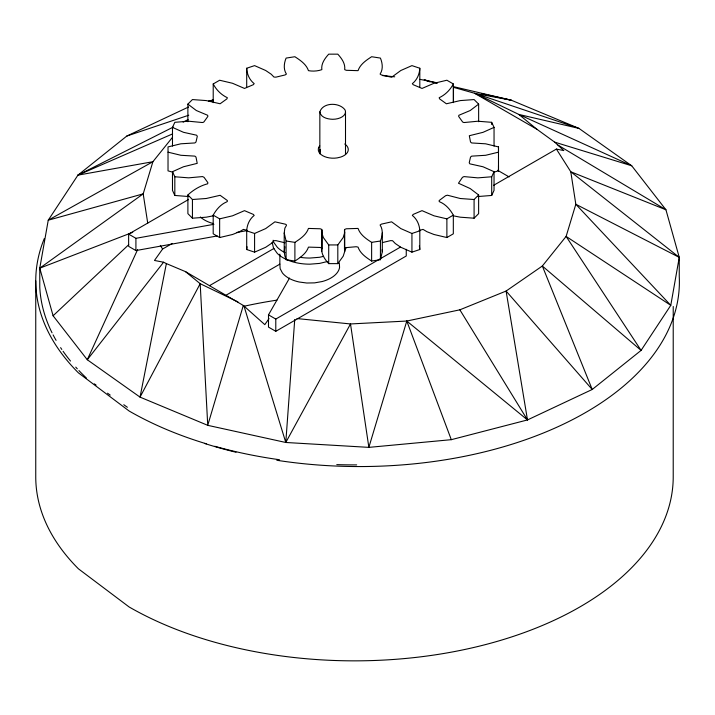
<?xml version="1.0" encoding="UTF-8"?>
<svg xmlns="http://www.w3.org/2000/svg" width="715" height="715" viewBox="0 0 715 715"><rect width="100%" height="100%" fill="white"/><g stroke="black" fill="none" stroke-linecap="round" stroke-linejoin="round"><path stroke-width="1.07" d="M246.702 86.917L246.702 68.238L254.576 65.619L265.676 70.49L271.235 74.235L273.952 77.05L275.936 77.148L285.115 74.95L286.411 74.074C283.265 69.319 283.98 63.179 286.107 58.085L294.884 56.726C300.318 60.266 306.324 64.279 308.46 70.66C312.643 71.482 317.88 71.134 321.848 69.641C320.981 63.698 324.887 58.38 328.721 54.152L337.811 54.161C341.627 58.389 345.542 63.689 344.675 69.641L346.319 70.302L358.054 70.66C360.19 64.279 366.205 60.266 371.63 56.726L380.416 58.085C382.543 63.17 383.267 69.328 380.103 74.074L381.399 74.95L391.606 77.256L400.838 70.49L411.947 65.619L419.812 68.238C419.571 74.172 417.015 79.973 412.349 83.646L413.199 84.692L422.02 88.437L433.987 83.28L446.884 80.232L453.319 83.95C450.218 89.929 445.275 94.863 439.189 97.714L439.555 98.84L446.392 103.782L460.254 100.592L474.09 99.573L478.639 104.122L470.193 110.53L458.824 115.303L458.664 116.447L462.471 121.756A2.011 1.162 0 0 0 465.018 122.453L477.87 121.228L491.679 122.319L494.047 127.395L483.027 132.329L469.317 135.725L470.524 142.008L471.659 142.955L485.646 143.813L498.489 146.924L498.498 152.17L485.637 155.289L471.659 156.138L470.524 157.085L469.228 162.779L469.898 163.86L483.027 166.774L494.038 171.698L491.697 176.775L477.879 177.865L463.99 176.596L462.462 177.338L458.476 183.228L470.193 188.563L478.63 194.972L474.09 199.521L460.263 198.511L447.411 195.204L445.606 195.704L439.555 200.254A1.993 1.153 0 0 0 439.788 201.88C445.82 204.356 450.227 209.566 453.319 215.144L446.884 218.862L433.987 215.805L422.02 210.648L413.207 214.402L412.341 215.438C417.024 219.103 419.544 224.921 419.812 230.838L411.938 233.465L400.838 228.594L391.606 221.829L381.39 224.135L380.103 225.011C383.249 229.765 382.552 235.914 380.425 241.009L371.63 242.358C366.187 238.837 360.208 234.788 358.054 228.425L346.319 228.782L344.675 229.435L344.764 251.358L343.2 256.202L337.811 263.629L328.712 263.629C324.878 259.393 320.99 254.066 321.848 248.123L320.204 247.47L308.46 247.113C306.315 253.485 300.336 257.516 294.893 261.055L286.089 259.697L284.874 256.024L284.213 251.716L284.213 233.027L284.874 228.112L286.34 225.609A2.011 1.162 0 0 0 285.133 224.135L274.918 221.829L265.676 228.594L254.585 233.465L246.702 230.838C246.979 224.921 249.49 219.103 254.183 215.438L253.325 214.402L244.494 210.648L232.545 215.805L219.639 218.853L213.195 215.135C216.288 209.549 220.703 204.356 226.735 201.871A1.993 1.153 0 0 0 226.968 200.245L220.122 195.302L206.269 198.493L192.433 199.503L187.893 194.963C193.506 189.725 200.28 185.721 207.708 183.782L207.851 182.629L204.052 177.329L202.533 176.578L188.644 177.847L174.826 176.766L172.485 171.689L183.487 166.765L197.215 163.36L195.999 157.077L194.864 156.12L180.877 155.28L168.025 152.17M284.213 251.716L284.874 246.8M453.23 86.587L511.279 100.198L578.989 128.414L631.738 165.791L665.933 209.772L679.25 257.364L670.777 305.332L641.087 350.395L592.217 389.478L527.482 419.937L451.299 439.68L368.86 447.367L285.786 442.478L294.741 319.462M321.75 251.358L321.848 229.435L320.204 228.782L308.46 228.425C306.315 234.797 300.336 238.828 294.893 242.367L286.089 241.009L284.213 233.027M285.124 242.823L275.936 240.624L273.952 240.714L271.226 243.538L265.676 247.283L254.585 252.154L246.702 249.526L247.05 246.738M382.31 233.036L382.31 251.725L380.425 259.697L371.63 261.046C366.187 257.525 360.208 253.476 358.054 247.113L356.177 246.729L345.354 247.676L344.478 248.713L344.764 251.358M52.052 332.832A319.873 184.676 0 0 1 39.772 287.278L39.772 268.17L48.245 220.202L77.935 175.139L126.805 136.056L188.554 107M344.764 232.661L343.2 237.514L337.811 244.932L337.811 263.629M172.27 243.449L162.609 249.026L154.476 260.457L163.583 262.226L166.372 263.585L140.033 397.12L207.743 425.336L285.786 442.478L350.502 323.949L406.79 321.044L459.861 309.818L506.095 291.05L542.336 266.016L566.119 236.415L575.825 204.267L570.784 171.77L556.395 149.078L493.573 185.346M319.846 111.889C322.939 102.102 339.643 102.2 345.059 109.976A12.682 7.32 0 0 1 343.772 115.589A12.861 7.427 0 0 1 332.672 119.289C327.756 119.155 320.74 117.644 319.846 111.889L319.846 153.823M185.489 271.629L243.306 305.448L207.743 425.336L200.182 283.694L185.489 271.629L166.372 263.585M276.839 460.281A319.873 184.676 0 0 0 679.25 276.482L679.25 257.364L575.825 204.267L670.777 305.332L566.119 236.415L641.087 350.395L542.336 266.016L592.217 389.478L506.095 291.05L527.482 419.937L406.79 321.044L368.86 447.367L350.502 323.949L297.002 318.568M137.611 249.606L87.284 359.743L140.033 397.12L200.182 283.694L237.934 301.909M477.879 196.545L491.697 195.454L494.038 190.378L494.038 171.698M172.485 146.066L172.485 127.377L174.835 122.31L188.644 121.219L201.496 122.444A2.011 1.162 0 0 0 204.043 121.747L207.851 116.438L207.69 115.294L196.321 110.512L187.884 104.113L192.433 99.564L206.26 100.583L220.122 103.764L226.968 98.831L227.325 97.696C221.266 94.845 216.314 89.92 213.213 83.95L219.648 80.241L232.536 83.28L244.494 88.437L253.325 84.692L254.183 83.637C249.508 79.973 246.952 74.163 246.702 68.238M406.254 249.312L406.254 255.997L275.784 331.313L268.491 327.104L268.491 314.859L289.521 278.081M269.019 318.604L264.809 324.637L243.306 305.448M318.774 147.299L319.775 145.914M163.583 262.226L87.284 359.743L53.089 315.762L39.772 268.17L143.197 193.863L152.894 161.715L172.485 137.343M453.185 215.796L460.263 217.19L474.09 218.2L478.63 213.651L478.63 194.972M53.089 315.762L128.718 244.7M217.208 235.959L135.913 250.563L128.629 246.353L128.629 234.109L188.546 199.512M209.45 285.687L274.077 248.373M225.851 295.331L279.86 264.139L279.869 254.111M268.491 314.859L275.784 319.069L400.454 247.095M419.115 230.462L423.048 229.39L426.935 231.705L433.987 234.493L446.884 237.541L453.319 233.823L453.319 215.144M147.728 223.116L143.197 193.863L48.245 220.202L152.894 161.715L77.935 175.139L173.218 127.1M183.147 122.095L188.108 119.593M77.935 175.139L172.61 133.893M39.772 268.17L132.74 232.33M126.805 136.056L188.769 115.204M382.409 242.582L390.587 240.624L392.58 240.723L395.297 243.538L400.838 247.283L411.938 252.154L419.812 249.526L419.812 230.838M493.645 172.217L498.498 170.849L498.489 146.924M208.709 101.146L212.999 100.037M208.717 101.208L213.007 100.109M213.338 215.796L206.269 217.19L192.433 218.2L187.893 213.651L187.893 194.963M323.636 256.31L319.632 257.275L309.935 258.052A37.511 21.656 0 0 1 300.22 257.337M327.649 261.458L319.632 263.406L309.935 264.175A37.511 21.656 0 0 1 277.34 253.45L273.559 248.239L272.227 242.635M210.022 101.235L212.203 100.717M213.195 215.135L213.195 233.823L219.639 237.541L232.545 234.493L239.588 231.705L243.466 229.39L247.399 230.471M128.629 234.109L135.913 238.318L213.91 224.304M236.978 232.411L246.863 230.632M321.75 232.661L323.323 237.514L328.712 244.932L337.811 244.932M188.644 196.536L174.826 195.454L172.485 190.378L172.485 171.689M382.713 75.602L394.725 76.809M419.83 79.338L437.097 82.806M556.395 149.078L563.813 150.588L554.67 142.142L536.867 129.236L518.84 114.436L475.466 93.513L453.48 87.337L453.48 101.7M482.008 93.772L486.352 94.729M488.515 95.202L511.279 100.198L475.466 93.513L578.989 128.414L518.84 114.436L631.738 165.791L554.67 142.142M437.133 83.244L424.201 79.776L430.224 81.966M172.869 172.217L168.025 170.858L168.025 146.915L180.868 143.795L194.864 142.946L195.999 141.999L197.295 136.306L196.625 135.215L183.505 132.311L172.485 127.377M474.563 93.263L536.867 129.236M497.613 170.277L509.125 176.927M557.95 145.082L665.933 209.772L570.784 171.77L679.25 257.364M94.317 383.839L96.078 385.09M107.518 393.187L110.226 395.109M123.775 404.708L127.386 407.273M160.312 245.397L162.609 249.026M459.861 309.818L527.482 419.937M406.79 321.044L451.299 439.68M244.003 306.092L285.786 442.478M273.112 240.249L273.559 242.117L277.349 247.319A37.511 21.656 0 0 0 285.151 252.753M419.348 245.808L419.812 249.526M382.185 249.66L382.31 251.725M279.869 264.085L280.128 268.608L282.398 272.933A30.128 17.392 0 0 0 299.156 281.996L306.789 283.015L314.609 282.872L322.108 281.549A29.932 17.285 0 0 0 339.571 267.473L339.321 262.959M498.489 165.603L498.498 170.849M673.217 306.485L673.217 476.834A318.738 184.023 0 0 1 476.458 646.843A318.738 184.023 0 0 1 129.102 606.955L78.453 568.836A318.738 184.023 0 0 1 35.75 476.834L35.75 280.879M494.047 127.395L494.047 146.075M491.679 122.319L491.679 124.517M491.697 176.775L491.697 195.454M478.639 104.122L478.639 121.702M474.09 199.521L474.09 218.2M453.319 83.95L453.319 102.62M446.884 218.862L446.884 237.541M419.812 68.238L419.812 86.917M411.938 233.465L411.938 252.154M380.425 241.009L380.425 259.697M371.63 242.358L371.63 261.046M345.506 111.88L345.506 154.324M344.478 230.024L344.478 248.713M328.712 244.932L328.712 263.629M322.036 230.024L322.036 248.713M294.893 242.367L294.893 261.055M286.089 241.009L286.089 259.697M275.784 319.069L275.784 331.313M254.585 233.465L254.585 252.154M246.702 230.838L246.702 249.526M219.639 218.853L219.639 237.541M213.213 83.95L213.213 102.629M192.433 199.503L192.433 218.2M187.884 104.113L187.884 121.702M174.826 176.766L174.826 195.454M135.913 238.318L135.913 250.563M213.213 223.554A30.128 17.392 0 0 1 200.37 216.985M346.006 248.016A37.314 21.548 0 0 1 344.451 250.706M236.022 452.238A319.873 184.676 0 0 1 204.436 443.398M86.417 378.038A319.873 184.676 0 0 1 78.909 370.54M77.318 368.842A319.873 184.676 0 0 1 75.754 367.126M70.508 361.039A319.873 184.676 0 0 1 63.063 351.253M61.812 349.447A319.873 184.676 0 0 1 60.605 347.642M56.092 340.358A319.873 184.676 0 0 1 53.089 334.87M243.931 306.279A307.486 177.526 0 0 1 276.937 300.148M356.687 464.893A318.738 184.023 0 0 1 336.783 464.616M279.476 459.727A318.738 184.023 0 0 1 214.75 446.276M206.367 443.818A318.738 184.023 0 0 1 129.102 411L78.453 372.89A318.738 184.023 0 0 1 44.312 238.515M344.746 143.983A14.988 8.652 0 0 1 340.769 157.05L337.14 157.908A14.988 8.652 0 0 1 322.671 155.673A14.988 8.652 0 0 1 318.792 147.308M319.945 149.587L319.703 152.867L319.936 149.56"/></g></svg>
